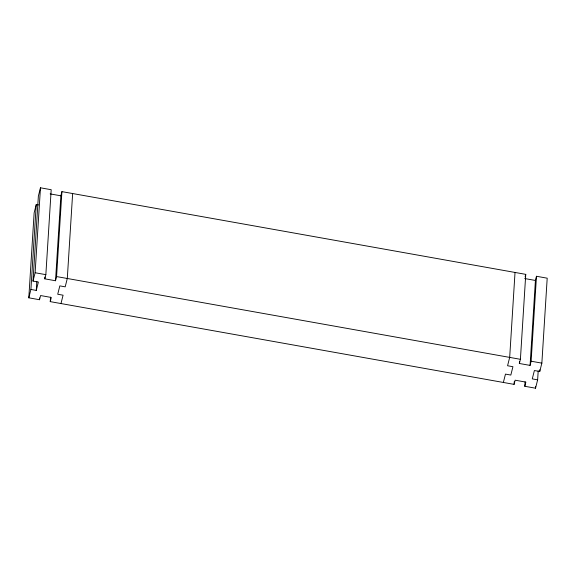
<?xml version="1.0" encoding="UTF-8"?>
<svg xmlns="http://www.w3.org/2000/svg" width="576" height="576" viewBox="0 0 576 576"><rect width="100%" height="100%" fill="white"/><g stroke="black" fill="none" stroke-linecap="round" stroke-linejoin="round"><path stroke-width="0.86" d="M538.2 370.901L537.638 379.843L535.536 388.195L524.808 386.287L525.859 382.104L515.138 380.196L514.08 384.372L50.249 301.637L51.3 297.461L40.579 295.546L39.528 299.729L28.8 297.814L34.142 212.868L36.252 204.516L38.549 204.919M28.8 297.814L30.91 289.462L36.252 204.516M30.91 289.462L36.266 290.412L38.376 282.06L33.012 281.102L38.362 196.157L40.464 187.805L51.192 189.713L45.85 274.658L44.791 278.842L55.519 280.75L56.57 276.574L61.92 191.628L525.751 274.363L520.409 359.309L519.35 363.485L530.078 365.4L531.13 361.217L536.472 276.271L547.2 278.186L541.858 363.132L539.748 371.484L534.384 370.534L532.274 378.886L537.638 379.843M33.012 281.102L35.122 272.75L40.464 187.805M36.266 290.412L36.835 281.47M39.528 299.729L39.636 297.936M44.791 278.842L44.906 277.049M50.249 301.637L50.53 297.166M55.519 280.75L60.862 195.804L61.92 191.628M72.641 193.543L67.298 278.489L65.189 286.841L59.825 285.883L57.722 294.242L63.079 295.2L60.977 303.552M515.023 272.448L509.681 357.394L507.571 365.746L512.935 366.703L510.826 375.062L505.469 374.105L503.359 382.457M514.08 384.372L514.253 381.686M519.35 363.485L519.466 361.699M524.808 386.287L525.089 381.816M530.078 365.4L535.421 280.454L536.472 276.271M535.536 388.195L535.644 386.41M539.748 371.484L539.863 369.698M525.118 276.869L525.751 274.363M50.141 193.896L60.862 195.804M524.7 278.539L535.421 280.454M35.122 272.75L45.85 274.658M56.57 276.574L520.409 359.309M531.13 361.217L541.858 363.132"/></g></svg>
